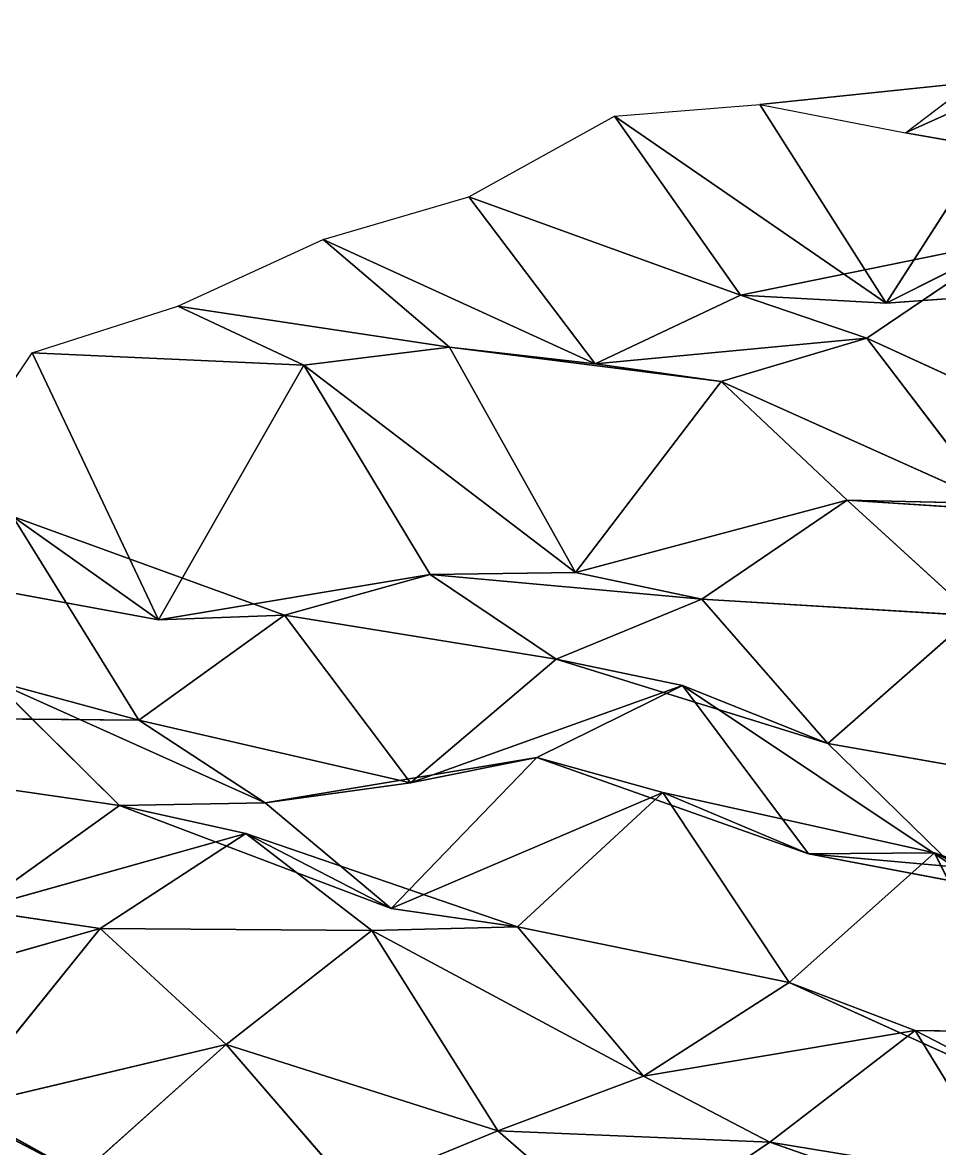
# Model space of a CAD drawing. Header units: metres. Extents: x -3703 to 431, y -1555 to 134.
# Drawn here: x -1463.3 to -1378.8, y -607.1 to -503.4 of the extents above; entities that cross this region are included whole.
import ezdxf

# ---------------------------------------------------------------- set-up
doc = ezdxf.new("R2010")
doc.units = ezdxf.units.M

msp = doc.modelspace()

# ---------------------------------------------------------------- linework, layer by layer
for p, q in [((-1381.89, -513.5542, -3175.4553), (-1368.4736, -503.39908, -3150.2305)), ((-1370.2626, -508.34976, -3216.9456), (-1395.3065, -510.9622, -3203.5303)), ((-1395.3065, -510.9622, -3203.5303), (-1370.2626, -508.34976, -3216.9456)), ((-1370.2626, -508.34976, -3216.9456), (-1383.679, -529.2611, -3239.7654)), ((-1383.679, -529.2611, -3239.7654), (-1370.2626, -508.34976, -3216.9456)), ((-1381.89, -513.5542, -3175.4553), (-1370.2626, -508.34976, -3216.9456)), ((-1370.2626, -508.34976, -3216.9456), (-1381.89, -513.5542, -3175.4553)), ((-1408.7229, -512.02234, -3230.7888), (-1395.3065, -510.9622, -3203.5303)), ((-1395.3065, -510.9622, -3203.5303), (-1381.89, -513.5542, -3175.4553)), ((-1395.3065, -510.9622, -3203.5303), (-1383.679, -529.2611, -3239.7654)), ((-1383.679, -529.2611, -3239.7654), (-1395.3065, -510.9622, -3203.5303)), ((-1422.1393, -519.4518, -3256.6228), (-1408.7229, -512.02234, -3230.7888)), ((-1383.679, -529.2611, -3239.7654), (-1408.7229, -512.02234, -3230.7888)), ((-1408.7229, -512.02234, -3230.7888), (-1397.0953, -528.52246, -3267.4258)), ((-1397.0953, -528.52246, -3267.4258), (-1408.7229, -512.02234, -3230.7888)), ((-1408.7229, -512.02234, -3230.7888), (-1383.679, -529.2611, -3239.7654)), ((-1356.8461, -517.98157, -3187.2966), (-1381.89, -513.5542, -3175.4553)), ((-1381.89, -513.5542, -3175.4553), (-1356.8461, -517.98157, -3187.2966)), ((-1435.5557, -523.3862, -3283.2388), (-1422.1393, -519.4518, -3256.6228)), ((-1397.0953, -528.52246, -3267.4258), (-1422.1393, -519.4518, -3256.6228)), ((-1422.1393, -519.4518, -3256.6228), (-1410.5117, -534.839, -3293.509)), ((-1410.5117, -534.839, -3293.509), (-1422.1393, -519.4518, -3256.6228)), ((-1422.1393, -519.4518, -3256.6228), (-1397.0953, -528.52246, -3267.4258)), ((-1448.972, -529.5177, -3309.363), (-1435.5557, -523.3862, -3283.2388)), ((-1410.5117, -534.839, -3293.509), (-1435.5557, -523.3862, -3283.2388)), ((-1435.5557, -523.3862, -3283.2388), (-1423.9281, -533.3052, -3321.3474)), ((-1423.9281, -533.3052, -3321.3474), (-1435.5557, -523.3862, -3283.2388)), ((-1435.5557, -523.3862, -3283.2388), (-1410.5117, -534.839, -3293.509)), ((-1372.0514, -523.4044, -3281.4014), (-1397.0953, -528.52246, -3267.4258)), ((-1397.0953, -528.52246, -3267.4258), (-1372.0514, -523.4044, -3281.4014)), ((-1372.0514, -523.4044, -3281.4014), (-1385.4678, -532.4834, -3306.867)), ((-1385.4678, -532.4834, -3306.867), (-1372.0514, -523.4044, -3281.4014)), ((-1383.679, -529.2611, -3239.7654), (-1372.0514, -523.4044, -3281.4014)), ((-1372.0514, -523.4044, -3281.4014), (-1383.679, -529.2611, -3239.7654)), ((-1358.635, -527.4487, -3253.0017), (-1383.679, -529.2611, -3239.7654)), ((-1383.679, -529.2611, -3239.7654), (-1358.635, -527.4487, -3253.0017)), ((-1397.0953, -528.52246, -3267.4258), (-1410.5117, -534.839, -3293.509)), ((-1410.5117, -534.839, -3293.509), (-1397.0953, -528.52246, -3267.4258)), ((-1383.679, -529.2611, -3239.7654), (-1397.0953, -528.52246, -3267.4258)), ((-1397.0953, -528.52246, -3267.4258), (-1383.679, -529.2611, -3239.7654)), ((-1397.0953, -528.52246, -3267.4258), (-1385.4678, -532.4834, -3306.867)), ((-1385.4678, -532.4834, -3306.867), (-1397.0953, -528.52246, -3267.4258)), ((-1462.3885, -533.8319, -3335.8936), (-1448.972, -529.5177, -3309.363)), ((-1423.9281, -533.3052, -3321.3474), (-1448.972, -529.5177, -3309.363)), ((-1448.972, -529.5177, -3309.363), (-1437.3446, -534.96594, -3348.4712)), ((-1437.3446, -534.96594, -3348.4712), (-1448.972, -529.5177, -3309.363)), ((-1448.972, -529.5177, -3309.363), (-1423.9281, -533.3052, -3321.3474)), ((-1385.4678, -532.4834, -3306.867), (-1410.5117, -534.839, -3293.509)), ((-1410.5117, -534.839, -3293.509), (-1385.4678, -532.4834, -3306.867)), ((-1385.4678, -532.4834, -3306.867), (-1398.8842, -536.46533, -3333.472)), ((-1398.8842, -536.46533, -3333.472), (-1385.4678, -532.4834, -3306.867)), ((-1360.4238, -543.9209, -3317.1406), (-1385.4678, -532.4834, -3306.867)), ((-1385.4678, -532.4834, -3306.867), (-1373.8402, -547.7113, -3343.7883)), ((-1373.8402, -547.7113, -3343.7883), (-1385.4678, -532.4834, -3306.867)), ((-1385.4678, -532.4834, -3306.867), (-1360.4238, -543.9209, -3317.1406)), ((-1475.8049, -553.8126, -3358.9214), (-1462.3885, -533.8319, -3335.8936)), ((-1437.3446, -534.96594, -3348.4712), (-1462.3885, -533.8319, -3335.8936)), ((-1462.3885, -533.8319, -3335.8936), (-1450.761, -558.4248, -3370.7214)), ((-1450.761, -558.4248, -3370.7214), (-1462.3885, -533.8319, -3335.8936)), ((-1462.3885, -533.8319, -3335.8936), (-1437.3446, -534.96594, -3348.4712)), ((-1423.9281, -533.3052, -3321.3474), (-1437.3446, -534.96594, -3348.4712)), ((-1437.3446, -534.96594, -3348.4712), (-1423.9281, -533.3052, -3321.3474)), ((-1410.5117, -534.839, -3293.509), (-1423.9281, -533.3052, -3321.3474)), ((-1398.8842, -536.46533, -3333.472), (-1423.9281, -533.3052, -3321.3474)), ((-1423.9281, -533.3052, -3321.3474), (-1410.5117, -534.839, -3293.509)), ((-1423.9281, -533.3052, -3321.3474), (-1412.3007, -554.0519, -3357.0347)), ((-1412.3007, -554.0519, -3357.0347), (-1423.9281, -533.3052, -3321.3474)), ((-1423.9281, -533.3052, -3321.3474), (-1398.8842, -536.46533, -3333.472)), ((-1437.3446, -534.96594, -3348.4712), (-1450.761, -558.4248, -3370.7214)), ((-1450.761, -558.4248, -3370.7214), (-1437.3446, -534.96594, -3348.4712)), ((-1412.3007, -554.0519, -3357.0347), (-1437.3446, -534.96594, -3348.4712)), ((-1437.3446, -534.96594, -3348.4712), (-1425.717, -554.2512, -3384.4858)), ((-1425.717, -554.2512, -3384.4858), (-1437.3446, -534.96594, -3348.4712)), ((-1437.3446, -534.96594, -3348.4712), (-1412.3007, -554.0519, -3357.0347)), ((-1410.5117, -534.839, -3293.509), (-1398.8842, -536.46533, -3333.472)), ((-1398.8842, -536.46533, -3333.472), (-1410.5117, -534.839, -3293.509)), ((-1398.8842, -536.46533, -3333.472), (-1412.3007, -554.0519, -3357.0347)), ((-1412.3007, -554.0519, -3357.0347), (-1398.8842, -536.46533, -3333.472)), ((-1373.8402, -547.7113, -3343.7883), (-1398.8842, -536.46533, -3333.472)), ((-1398.8842, -536.46533, -3333.472), (-1387.2567, -547.4137, -3371.3503)), ((-1387.2567, -547.4137, -3371.3503), (-1398.8842, -536.46533, -3333.472)), ((-1398.8842, -536.46533, -3333.472), (-1373.8402, -547.7113, -3343.7883)), ((-1387.2567, -547.4137, -3371.3503), (-1412.3007, -554.0519, -3357.0347)), ((-1412.3007, -554.0519, -3357.0347), (-1387.2567, -547.4137, -3371.3503)), ((-1387.2567, -547.4137, -3371.3503), (-1400.6731, -556.51636, -3396.8105)), ((-1400.6731, -556.51636, -3396.8105), (-1387.2567, -547.4137, -3371.3503)), ((-1373.8402, -547.7113, -3343.7883), (-1387.2567, -547.4137, -3371.3503)), ((-1362.2126, -549.00085, -3383.8267), (-1387.2567, -547.4137, -3371.3503)), ((-1387.2567, -547.4137, -3371.3503), (-1373.8402, -547.7113, -3343.7883)), ((-1387.2567, -547.4137, -3371.3503), (-1375.629, -558.0299, -3409.3032)), ((-1375.629, -558.0299, -3409.3032), (-1387.2567, -547.4137, -3371.3503)), ((-1387.2567, -547.4137, -3371.3503), (-1362.2126, -549.00085, -3383.8267)), ((-1450.761, -558.4248, -3370.7214), (-1464.1774, -548.89026, -3400.3486)), ((-1439.1334, -558.0038, -3411.142), (-1464.1774, -548.89026, -3400.3486)), ((-1464.1774, -548.89026, -3400.3486), (-1450.761, -558.4248, -3370.7214)), ((-1464.1774, -548.89026, -3400.3486), (-1452.5498, -567.6531, -3436.48)), ((-1452.5498, -567.6531, -3436.48), (-1464.1774, -548.89026, -3400.3486)), ((-1464.1774, -548.89026, -3400.3486), (-1439.1334, -558.0038, -3411.142)), ((-1450.761, -558.4248, -3370.7214), (-1475.8049, -553.8126, -3358.9214)), ((-1475.8049, -553.8126, -3358.9214), (-1450.761, -558.4248, -3370.7214)), ((-1425.717, -554.2512, -3384.4858), (-1450.761, -558.4248, -3370.7214)), ((-1450.761, -558.4248, -3370.7214), (-1425.717, -554.2512, -3384.4858)), ((-1425.717, -554.2512, -3384.4858), (-1439.1334, -558.0038, -3411.142)), ((-1439.1334, -558.0038, -3411.142), (-1425.717, -554.2512, -3384.4858)), ((-1412.3007, -554.0519, -3357.0347), (-1425.717, -554.2512, -3384.4858)), ((-1425.717, -554.2512, -3384.4858), (-1412.3007, -554.0519, -3357.0347)), ((-1400.6731, -556.51636, -3396.8105), (-1425.717, -554.2512, -3384.4858)), ((-1425.717, -554.2512, -3384.4858), (-1414.0895, -562.03516, -3423.0718)), ((-1414.0895, -562.03516, -3423.0718), (-1425.717, -554.2512, -3384.4858)), ((-1425.717, -554.2512, -3384.4858), (-1400.6731, -556.51636, -3396.8105)), ((-1412.3007, -554.0519, -3357.0347), (-1400.6731, -556.51636, -3396.8105)), ((-1400.6731, -556.51636, -3396.8105), (-1412.3007, -554.0519, -3357.0347)), ((-1400.6731, -556.51636, -3396.8105), (-1414.0895, -562.03516, -3423.0718)), ((-1414.0895, -562.03516, -3423.0718), (-1400.6731, -556.51636, -3396.8105)), ((-1375.629, -558.0299, -3409.3032), (-1400.6731, -556.51636, -3396.8105)), ((-1400.6731, -556.51636, -3396.8105), (-1389.0454, -569.80457, -3434.1658)), ((-1389.0454, -569.80457, -3434.1658), (-1400.6731, -556.51636, -3396.8105)), ((-1400.6731, -556.51636, -3396.8105), (-1375.629, -558.0299, -3409.3032)), ((-1439.1334, -558.0038, -3411.142), (-1452.5498, -567.6531, -3436.48)), ((-1452.5498, -567.6531, -3436.48), (-1439.1334, -558.0038, -3411.142)), ((-1450.761, -558.4248, -3370.7214), (-1439.1334, -558.0038, -3411.142)), ((-1439.1334, -558.0038, -3411.142), (-1450.761, -558.4248, -3370.7214)), ((-1414.0895, -562.03516, -3423.0718), (-1439.1334, -558.0038, -3411.142)), ((-1439.1334, -558.0038, -3411.142), (-1427.5059, -573.43604, -3448.018)), ((-1427.5059, -573.43604, -3448.018), (-1439.1334, -558.0038, -3411.142)), ((-1439.1334, -558.0038, -3411.142), (-1414.0895, -562.03516, -3423.0718)), ((-1375.629, -558.0299, -3409.3032), (-1389.0454, -569.80457, -3434.1658)), ((-1389.0454, -569.80457, -3434.1658), (-1375.629, -558.0299, -3409.3032)), ((-1414.0895, -562.03516, -3423.0718), (-1427.5059, -573.43604, -3448.018)), ((-1427.5059, -573.43604, -3448.018), (-1414.0895, -562.03516, -3423.0718)), ((-1389.0454, -569.80457, -3434.1658), (-1414.0895, -562.03516, -3423.0718)), ((-1414.0895, -562.03516, -3423.0718), (-1402.4618, -564.4614, -3462.856)), ((-1402.4618, -564.4614, -3462.856), (-1414.0895, -562.03516, -3423.0718)), ((-1414.0895, -562.03516, -3423.0718), (-1389.0454, -569.80457, -3434.1658)), ((-1452.5498, -567.6531, -3436.48), (-1465.9663, -564.0399, -3464.7832)), ((-1440.9224, -575.286, -3475.0999), (-1465.9663, -564.0399, -3464.7832)), ((-1465.9663, -564.0399, -3464.7832), (-1452.5498, -567.6531, -3436.48)), ((-1465.9663, -564.0399, -3464.7832), (-1454.3387, -575.53564, -3502.5396)), ((-1454.3387, -575.53564, -3502.5396), (-1465.9663, -564.0399, -3464.7832)), ((-1465.9663, -564.0399, -3464.7832), (-1440.9224, -575.286, -3475.0999)), ((-1402.4618, -564.4614, -3462.856), (-1427.5059, -573.43604, -3448.018)), ((-1427.5059, -573.43604, -3448.018), (-1402.4618, -564.4614, -3462.856)), ((-1402.4618, -564.4614, -3462.856), (-1415.8783, -571.1073, -3488.8652)), ((-1415.8783, -571.1073, -3488.8652), (-1402.4618, -564.4614, -3462.856)), ((-1389.0454, -569.80457, -3434.1658), (-1402.4618, -564.4614, -3462.856)), ((-1377.4178, -581.1786, -3471.9492), (-1402.4618, -564.4614, -3462.856)), ((-1402.4618, -564.4614, -3462.856), (-1389.0454, -569.80457, -3434.1658)), ((-1402.4618, -564.4614, -3462.856), (-1390.8344, -579.97974, -3499.7126)), ((-1390.8344, -579.97974, -3499.7126), (-1402.4618, -564.4614, -3462.856)), ((-1402.4618, -564.4614, -3462.856), (-1377.4178, -581.1786, -3471.9492)), ((-1452.5498, -567.6531, -3436.48), (-1477.5938, -567.4569, -3423.6926)), ((-1477.5938, -567.4569, -3423.6926), (-1452.5498, -567.6531, -3436.48)), ((-1427.5059, -573.43604, -3448.018), (-1452.5498, -567.6531, -3436.48)), ((-1452.5498, -567.6531, -3436.48), (-1440.9224, -575.286, -3475.0999)), ((-1440.9224, -575.286, -3475.0999), (-1452.5498, -567.6531, -3436.48)), ((-1452.5498, -567.6531, -3436.48), (-1427.5059, -573.43604, -3448.018)), ((-1364.0015, -574.2052, -3446.013), (-1389.0454, -569.80457, -3434.1658)), ((-1389.0454, -569.80457, -3434.1658), (-1377.4178, -581.1786, -3471.9492)), ((-1377.4178, -581.1786, -3471.9492), (-1389.0454, -569.80457, -3434.1658)), ((-1389.0454, -569.80457, -3434.1658), (-1364.0015, -574.2052, -3446.013)), ((-1415.8783, -571.1073, -3488.8652), (-1440.9224, -575.286, -3475.0999)), ((-1440.9224, -575.286, -3475.0999), (-1415.8783, -571.1073, -3488.8652)), ((-1415.8783, -571.1073, -3488.8652), (-1429.2947, -585.0166, -3513.2507)), ((-1429.2947, -585.0166, -3513.2507), (-1415.8783, -571.1073, -3488.8652)), ((-1427.5059, -573.43604, -3448.018), (-1415.8783, -571.1073, -3488.8652)), ((-1415.8783, -571.1073, -3488.8652), (-1427.5059, -573.43604, -3448.018)), ((-1390.8344, -579.97974, -3499.7126), (-1415.8783, -571.1073, -3488.8652)), ((-1415.8783, -571.1073, -3488.8652), (-1404.2507, -574.3345, -3528.4705)), ((-1404.2507, -574.3345, -3528.4705), (-1415.8783, -571.1073, -3488.8652)), ((-1415.8783, -571.1073, -3488.8652), (-1390.8344, -579.97974, -3499.7126)), ((-1454.3387, -575.53564, -3502.5396), (-1479.3827, -571.91113, -3490.5188)), ((-1479.3827, -571.91113, -3490.5188), (-1454.3387, -575.53564, -3502.5396)), ((-1427.5059, -573.43604, -3448.018), (-1440.9224, -575.286, -3475.0999)), ((-1440.9224, -575.286, -3475.0999), (-1427.5059, -573.43604, -3448.018)), ((-1404.2507, -574.3345, -3528.4705), (-1429.2947, -585.0166, -3513.2507)), ((-1429.2947, -585.0166, -3513.2507), (-1404.2507, -574.3345, -3528.4705)), ((-1404.2507, -574.3345, -3528.4705), (-1417.6671, -586.7075, -3553.1992)), ((-1417.6671, -586.7075, -3553.1992), (-1404.2507, -574.3345, -3528.4705)), ((-1390.8344, -579.97974, -3499.7126), (-1404.2507, -574.3345, -3528.4705)), ((-1379.2068, -579.8782, -3540.062), (-1404.2507, -574.3345, -3528.4705)), ((-1404.2507, -574.3345, -3528.4705), (-1390.8344, -579.97974, -3499.7126)), ((-1404.2507, -574.3345, -3528.4705), (-1392.6232, -591.8313, -3564.8848)), ((-1392.6232, -591.8313, -3564.8848), (-1404.2507, -574.3345, -3528.4705)), ((-1404.2507, -574.3345, -3528.4705), (-1379.2068, -579.8782, -3540.062)), ((-1454.3387, -575.53564, -3502.5396), (-1467.7551, -585.12805, -3527.89)), ((-1467.7551, -585.12805, -3527.89), (-1454.3387, -575.53564, -3502.5396)), ((-1440.9224, -575.286, -3475.0999), (-1454.3387, -575.53564, -3502.5396)), ((-1454.3387, -575.53564, -3502.5396), (-1440.9224, -575.286, -3475.0999)), ((-1429.2947, -585.0166, -3513.2507), (-1454.3387, -575.53564, -3502.5396)), ((-1454.3387, -575.53564, -3502.5396), (-1442.711, -578.10156, -3542.2922)), ((-1442.711, -578.10156, -3542.2922), (-1454.3387, -575.53564, -3502.5396)), ((-1454.3387, -575.53564, -3502.5396), (-1429.2947, -585.0166, -3513.2507)), ((-1440.9224, -575.286, -3475.0999), (-1429.2947, -585.0166, -3513.2507)), ((-1429.2947, -585.0166, -3513.2507), (-1440.9224, -575.286, -3475.0999)), ((-1442.711, -578.10156, -3542.2922), (-1467.7551, -585.12805, -3527.89)), ((-1467.7551, -585.12805, -3527.89), (-1442.711, -578.10156, -3542.2922)), ((-1442.711, -578.10156, -3542.2922), (-1456.1274, -586.871, -3567.827)), ((-1456.1274, -586.871, -3567.827), (-1442.711, -578.10156, -3542.2922)), ((-1429.2947, -585.0166, -3513.2507), (-1442.711, -578.10156, -3542.2922)), ((-1417.6671, -586.7075, -3553.1992), (-1442.711, -578.10156, -3542.2922)), ((-1442.711, -578.10156, -3542.2922), (-1429.2947, -585.0166, -3513.2507)), ((-1442.711, -578.10156, -3542.2922), (-1431.0835, -587.0521, -3580.6177)), ((-1431.0835, -587.0521, -3580.6177), (-1442.711, -578.10156, -3542.2922)), ((-1442.711, -578.10156, -3542.2922), (-1417.6671, -586.7075, -3553.1992)), ((-1379.2068, -579.8782, -3540.062), (-1392.6232, -591.8313, -3564.8848)), ((-1392.6232, -591.8313, -3564.8848), (-1379.2068, -579.8782, -3540.062)), ((-1390.8344, -579.97974, -3499.7126), (-1379.2068, -579.8782, -3540.062)), ((-1379.2068, -579.8782, -3540.062), (-1390.8344, -579.97974, -3499.7126)), ((-1377.4178, -581.1786, -3471.9492), (-1390.8344, -579.97974, -3499.7126)), ((-1365.7904, -584.70557, -3511.487), (-1390.8344, -579.97974, -3499.7126)), ((-1390.8344, -579.97974, -3499.7126), (-1377.4178, -581.1786, -3471.9492)), ((-1390.8344, -579.97974, -3499.7126), (-1365.7904, -584.70557, -3511.487)), ((-1365.7904, -584.70557, -3511.487), (-1379.2068, -579.8782, -3540.062)), ((-1354.1628, -592.44507, -3550.0833), (-1379.2068, -579.8782, -3540.062)), ((-1379.2068, -579.8782, -3540.062), (-1365.7904, -584.70557, -3511.487)), ((-1379.2068, -579.8782, -3540.062), (-1367.5792, -603.19775, -3575.1743)), ((-1367.5792, -603.19775, -3575.1743), (-1379.2068, -579.8782, -3540.062)), ((-1379.2068, -579.8782, -3540.062), (-1354.1628, -592.44507, -3550.0833)), ((-1467.7551, -585.12805, -3527.89), (-1456.1274, -586.871, -3567.827)), ((-1456.1274, -586.871, -3567.827), (-1467.7551, -585.12805, -3527.89)), ((-1429.2947, -585.0166, -3513.2507), (-1417.6671, -586.7075, -3553.1992)), ((-1417.6671, -586.7075, -3553.1992), (-1429.2947, -585.0166, -3513.2507)), ((-1456.1274, -586.871, -3567.827), (-1481.1715, -593.973, -3553.4077)), ((-1481.1715, -593.973, -3553.4077), (-1456.1274, -586.871, -3567.827)), ((-1456.1274, -586.871, -3567.827), (-1469.5438, -603.48303, -3591.6077)), ((-1469.5438, -603.48303, -3591.6077), (-1456.1274, -586.871, -3567.827)), ((-1431.0835, -587.0521, -3580.6177), (-1456.1274, -586.871, -3567.827)), ((-1456.1274, -586.871, -3567.827), (-1444.4999, -597.5419, -3605.7673)), ((-1444.4999, -597.5419, -3605.7673), (-1456.1274, -586.871, -3567.827)), ((-1456.1274, -586.871, -3567.827), (-1431.0835, -587.0521, -3580.6177)), ((-1431.0835, -587.0521, -3580.6177), (-1444.4999, -597.5419, -3605.7673)), ((-1444.4999, -597.5419, -3605.7673), (-1431.0835, -587.0521, -3580.6177)), ((-1417.6671, -586.7075, -3553.1992), (-1431.0835, -587.0521, -3580.6177)), ((-1431.0835, -587.0521, -3580.6177), (-1417.6671, -586.7075, -3553.1992)), ((-1406.0396, -600.4592, -3590.451), (-1431.0835, -587.0521, -3580.6177)), ((-1431.0835, -587.0521, -3580.6177), (-1419.4559, -605.5071, -3616.8176)), ((-1419.4559, -605.5071, -3616.8176), (-1431.0835, -587.0521, -3580.6177)), ((-1431.0835, -587.0521, -3580.6177), (-1406.0396, -600.4592, -3590.451)), ((-1392.6232, -591.8313, -3564.8848), (-1417.6671, -586.7075, -3553.1992)), ((-1417.6671, -586.7075, -3553.1992), (-1406.0396, -600.4592, -3590.451)), ((-1406.0396, -600.4592, -3590.451), (-1417.6671, -586.7075, -3553.1992)), ((-1417.6671, -586.7075, -3553.1992), (-1392.6232, -591.8313, -3564.8848)), ((-1392.6232, -591.8313, -3564.8848), (-1406.0396, -600.4592, -3590.451)), ((-1406.0396, -600.4592, -3590.451), (-1392.6232, -591.8313, -3564.8848)), ((-1367.5792, -603.19775, -3575.1743), (-1392.6232, -591.8313, -3564.8848)), ((-1392.6232, -591.8313, -3564.8848), (-1380.9956, -596.239, -3604.2258)), ((-1380.9956, -596.239, -3604.2258), (-1392.6232, -591.8313, -3564.8848)), ((-1392.6232, -591.8313, -3564.8848), (-1367.5792, -603.19775, -3575.1743)), ((-1457.9164, -609.5299, -3630.5825), (-1482.9603, -595.6753, -3620.849)), ((-1482.9603, -595.6753, -3620.849), (-1457.9164, -609.5299, -3630.5825)), ((-1380.9956, -596.239, -3604.2258), (-1406.0396, -600.4592, -3590.451)), ((-1406.0396, -600.4592, -3590.451), (-1380.9956, -596.239, -3604.2258)), ((-1380.9956, -596.239, -3604.2258), (-1394.412, -606.5238, -3629.4214)), ((-1394.412, -606.5238, -3629.4214), (-1380.9956, -596.239, -3604.2258)), ((-1367.5792, -603.19775, -3575.1743), (-1380.9956, -596.239, -3604.2258)), ((-1355.9517, -596.68933, -3616.9563), (-1380.9956, -596.239, -3604.2258)), ((-1380.9956, -596.239, -3604.2258), (-1367.5792, -603.19775, -3575.1743)), ((-1380.9956, -596.239, -3604.2258), (-1369.368, -615.2914, -3640.2922)), ((-1369.368, -615.2914, -3640.2922), (-1380.9956, -596.239, -3604.2258)), ((-1380.9956, -596.239, -3604.2258), (-1355.9517, -596.68933, -3616.9563)), ((-1444.4999, -597.5419, -3605.7673), (-1469.5438, -603.48303, -3591.6077)), ((-1469.5438, -603.48303, -3591.6077), (-1444.4999, -597.5419, -3605.7673)), ((-1444.4999, -597.5419, -3605.7673), (-1457.9164, -609.5299, -3630.5825)), ((-1457.9164, -609.5299, -3630.5825), (-1444.4999, -597.5419, -3605.7673)), ((-1419.4559, -605.5071, -3616.8176), (-1444.4999, -597.5419, -3605.7673)), ((-1444.4999, -597.5419, -3605.7673), (-1432.8724, -610.9778, -3643.0898)), ((-1432.8724, -610.9778, -3643.0898), (-1444.4999, -597.5419, -3605.7673)), ((-1444.4999, -597.5419, -3605.7673), (-1419.4559, -605.5071, -3616.8176)), ((-1406.0396, -600.4592, -3590.451), (-1419.4559, -605.5071, -3616.8176)), ((-1419.4559, -605.5071, -3616.8176), (-1406.0396, -600.4592, -3590.451)), ((-1406.0396, -600.4592, -3590.451), (-1394.412, -606.5238, -3629.4214)), ((-1394.412, -606.5238, -3629.4214), (-1406.0396, -600.4592, -3590.451)), ((-1469.5438, -603.48303, -3591.6077), (-1457.9164, -609.5299, -3630.5825)), ((-1457.9164, -609.5299, -3630.5825), (-1469.5438, -603.48303, -3591.6077)), ((-1419.4559, -605.5071, -3616.8176), (-1432.8724, -610.9778, -3643.0898)), ((-1432.8724, -610.9778, -3643.0898), (-1419.4559, -605.5071, -3616.8176)), ((-1394.412, -606.5238, -3629.4214), (-1419.4559, -605.5071, -3616.8176)), ((-1419.4559, -605.5071, -3616.8176), (-1407.8285, -615.6216, -3654.8828)), ((-1407.8285, -615.6216, -3654.8828), (-1419.4559, -605.5071, -3616.8176)), ((-1419.4559, -605.5071, -3616.8176), (-1394.412, -606.5238, -3629.4214)), ((-1394.412, -606.5238, -3629.4214), (-1407.8285, -615.6216, -3654.8828)), ((-1407.8285, -615.6216, -3654.8828), (-1394.412, -606.5238, -3629.4214)), ((-1369.368, -615.2914, -3640.2922), (-1394.412, -606.5238, -3629.4214)), ((-1394.412, -606.5238, -3629.4214), (-1382.7845, -608.432, -3669.3215)), ((-1382.7845, -608.432, -3669.3215), (-1394.412, -606.5238, -3629.4214)), ((-1394.412, -606.5238, -3629.4214), (-1369.368, -615.2914, -3640.2922))]:
    msp.add_line(p, q)
for points in [[(-1368.4736, -503.39908, -3150.2305), (-1356.8461, -517.98157, -3187.2966), (-1381.89, -513.5542, -3175.4553), (-1381.8899, -513.5541, -3175.4553)], [(-1383.679, -529.2611, -3239.7654), (-1395.3065, -510.9622, -3203.5303), (-1370.2626, -508.34976, -3216.9456), (-1370.2625, -508.34967, -3216.9456)], [(-1381.89, -513.5542, -3175.4553), (-1370.2626, -508.34976, -3216.9456), (-1395.3065, -510.9622, -3203.5303), (-1395.3064, -510.9621, -3203.5303)], [(-1370.2626, -508.34976, -3216.9456), (-1358.635, -527.4487, -3253.0017), (-1383.679, -529.2611, -3239.7654), (-1383.6788, -529.261, -3239.7654)], [(-1370.2626, -508.34976, -3216.9456), (-1381.89, -513.5542, -3175.4553), (-1356.8461, -517.98157, -3187.2966), (-1356.846, -517.98145, -3187.2966)], [(-1395.3065, -510.9622, -3203.5303), (-1383.679, -529.2611, -3239.7654), (-1408.7229, -512.02234, -3230.7888), (-1408.7228, -512.0222, -3230.7888)], [(-1408.7229, -512.02234, -3230.7888), (-1397.0953, -528.52246, -3267.4258), (-1422.1393, -519.4518, -3256.6228), (-1422.1392, -519.45166, -3256.6228)], [(-1397.0953, -528.52246, -3267.4258), (-1408.7229, -512.02234, -3230.7888), (-1383.679, -529.2611, -3239.7654), (-1383.6788, -529.261, -3239.7654)], [(-1422.1393, -519.4518, -3256.6228), (-1410.5117, -534.839, -3293.509), (-1435.5557, -523.3862, -3283.2388), (-1435.5555, -523.3861, -3283.2388)], [(-1410.5117, -534.839, -3293.509), (-1422.1393, -519.4518, -3256.6228), (-1397.0953, -528.52246, -3267.4258), (-1397.0952, -528.52234, -3267.4258)], [(-1435.5557, -523.3862, -3283.2388), (-1423.9281, -533.3052, -3321.3474), (-1448.972, -529.5177, -3309.363), (-1448.9719, -529.5176, -3309.363)], [(-1423.9281, -533.3052, -3321.3474), (-1435.5557, -523.3862, -3283.2388), (-1410.5117, -534.839, -3293.509), (-1410.5116, -534.83887, -3293.509)], [(-1385.4678, -532.4834, -3306.867), (-1397.0953, -528.52246, -3267.4258), (-1372.0514, -523.4044, -3281.4014), (-1372.0513, -523.4043, -3281.4014)], [(-1383.679, -529.2611, -3239.7654), (-1372.0514, -523.4044, -3281.4014), (-1397.0953, -528.52246, -3267.4258), (-1397.0952, -528.52234, -3267.4258)], [(-1372.0514, -523.4044, -3281.4014), (-1360.4238, -543.9209, -3317.1406), (-1385.4678, -532.4834, -3306.867), (-1385.4677, -532.4833, -3306.867)], [(-1372.0514, -523.4044, -3281.4014), (-1383.679, -529.2611, -3239.7654), (-1358.635, -527.4487, -3253.0017), (-1358.6349, -527.4486, -3253.0017)], [(-1397.0953, -528.52246, -3267.4258), (-1385.4678, -532.4834, -3306.867), (-1410.5117, -534.839, -3293.509), (-1410.5116, -534.83887, -3293.509)], [(-1448.972, -529.5177, -3309.363), (-1437.3446, -534.96594, -3348.4712), (-1462.3885, -533.8319, -3335.8936), (-1462.3884, -533.8318, -3335.8936)], [(-1437.3446, -534.96594, -3348.4712), (-1448.972, -529.5177, -3309.363), (-1423.9281, -533.3052, -3321.3474), (-1423.928, -533.30505, -3321.3474)], [(-1398.8842, -536.46533, -3333.472), (-1410.5117, -534.839, -3293.509), (-1385.4678, -532.4834, -3306.867), (-1385.4677, -532.4833, -3306.867)], [(-1385.4678, -532.4834, -3306.867), (-1373.8402, -547.7113, -3343.7883), (-1398.8842, -536.46533, -3333.472), (-1398.884, -536.4652, -3333.472)], [(-1373.8402, -547.7113, -3343.7883), (-1385.4678, -532.4834, -3306.867), (-1360.4238, -543.9209, -3317.1406), (-1360.4237, -543.9208, -3317.1406)], [(-1462.3885, -533.8319, -3335.8936), (-1450.761, -558.4248, -3370.7214), (-1475.8049, -553.8126, -3358.9214), (-1475.8048, -553.8125, -3358.9214)], [(-1450.761, -558.4248, -3370.7214), (-1462.3885, -533.8319, -3335.8936), (-1437.3446, -534.96594, -3348.4712), (-1437.3445, -534.9658, -3348.4712)], [(-1423.9281, -533.3052, -3321.3474), (-1412.3007, -554.0519, -3357.0347), (-1437.3446, -534.96594, -3348.4712), (-1437.3445, -534.9658, -3348.4712)], [(-1410.5117, -534.839, -3293.509), (-1398.8842, -536.46533, -3333.472), (-1423.9281, -533.3052, -3321.3474), (-1423.928, -533.30505, -3321.3474)], [(-1412.3007, -554.0519, -3357.0347), (-1423.9281, -533.3052, -3321.3474), (-1398.8842, -536.46533, -3333.472), (-1398.884, -536.4652, -3333.472)], [(-1437.3446, -534.96594, -3348.4712), (-1425.717, -554.2512, -3384.4858), (-1450.761, -558.4248, -3370.7214), (-1450.7609, -558.4247, -3370.7214)], [(-1425.717, -554.2512, -3384.4858), (-1437.3446, -534.96594, -3348.4712), (-1412.3007, -554.0519, -3357.0347), (-1412.3005, -554.05176, -3357.0347)], [(-1398.8842, -536.46533, -3333.472), (-1387.2567, -547.4137, -3371.3503), (-1412.3007, -554.0519, -3357.0347), (-1412.3005, -554.05176, -3357.0347)], [(-1387.2567, -547.4137, -3371.3503), (-1398.8842, -536.46533, -3333.472), (-1373.8402, -547.7113, -3343.7883), (-1373.8401, -547.7112, -3343.7883)], [(-1400.6731, -556.51636, -3396.8105), (-1412.3007, -554.0519, -3357.0347), (-1387.2567, -547.4137, -3371.3503), (-1387.2566, -547.4136, -3371.3503)], [(-1387.2567, -547.4137, -3371.3503), (-1375.629, -558.0299, -3409.3032), (-1400.6731, -556.51636, -3396.8105), (-1400.673, -556.51624, -3396.8105)], [(-1373.8402, -547.7113, -3343.7883), (-1362.2126, -549.00085, -3383.8267), (-1387.2567, -547.4137, -3371.3503), (-1387.2566, -547.4136, -3371.3503)], [(-1375.629, -558.0299, -3409.3032), (-1387.2567, -547.4137, -3371.3503), (-1362.2126, -549.00085, -3383.8267), (-1362.2125, -549.00073, -3383.8267)], [(-1464.1774, -548.89026, -3400.3486), (-1452.5498, -567.6531, -3436.48), (-1477.5938, -567.4569, -3423.6926), (-1477.5936, -567.4568, -3423.6926)], [(-1464.1774, -548.89026, -3400.3486), (-1475.8049, -553.8126, -3358.9214), (-1450.761, -558.4248, -3370.7214), (-1450.7609, -558.4247, -3370.7214)], [(-1450.761, -558.4248, -3370.7214), (-1439.1334, -558.0038, -3411.142), (-1464.1774, -548.89026, -3400.3486), (-1464.1772, -548.89014, -3400.3486)], [(-1452.5498, -567.6531, -3436.48), (-1464.1774, -548.89026, -3400.3486), (-1439.1334, -558.0038, -3411.142), (-1439.1333, -558.00366, -3411.142)], [(-1439.1334, -558.0038, -3411.142), (-1450.761, -558.4248, -3370.7214), (-1425.717, -554.2512, -3384.4858), (-1425.7169, -554.2511, -3384.4858)], [(-1425.717, -554.2512, -3384.4858), (-1414.0895, -562.03516, -3423.0718), (-1439.1334, -558.0038, -3411.142), (-1439.1333, -558.00366, -3411.142)], [(-1412.3007, -554.0519, -3357.0347), (-1400.6731, -556.51636, -3396.8105), (-1425.717, -554.2512, -3384.4858), (-1425.7169, -554.2511, -3384.4858)], [(-1414.0895, -562.03516, -3423.0718), (-1425.717, -554.2512, -3384.4858), (-1400.6731, -556.51636, -3396.8105), (-1400.673, -556.51624, -3396.8105)], [(-1400.6731, -556.51636, -3396.8105), (-1389.0454, -569.80457, -3434.1658), (-1414.0895, -562.03516, -3423.0718), (-1414.0894, -562.03503, -3423.0718)], [(-1389.0454, -569.80457, -3434.1658), (-1400.6731, -556.51636, -3396.8105), (-1375.629, -558.0299, -3409.3032), (-1375.6289, -558.0298, -3409.3032)], [(-1439.1334, -558.0038, -3411.142), (-1427.5059, -573.43604, -3448.018), (-1452.5498, -567.6531, -3436.48), (-1452.5497, -567.65295, -3436.48)], [(-1427.5059, -573.43604, -3448.018), (-1439.1334, -558.0038, -3411.142), (-1414.0895, -562.03516, -3423.0718), (-1414.0894, -562.03503, -3423.0718)], [(-1375.629, -558.0299, -3409.3032), (-1364.0015, -574.2052, -3446.013), (-1389.0454, -569.80457, -3434.1658), (-1389.0453, -569.80444, -3434.1658)], [(-1414.0895, -562.03516, -3423.0718), (-1402.4618, -564.4614, -3462.856), (-1427.5059, -573.43604, -3448.018), (-1427.5057, -573.4359, -3448.018)], [(-1402.4618, -564.4614, -3462.856), (-1414.0895, -562.03516, -3423.0718), (-1389.0454, -569.80457, -3434.1658), (-1389.0453, -569.80444, -3434.1658)], [(-1465.9663, -564.0399, -3464.7832), (-1454.3387, -575.53564, -3502.5396), (-1479.3827, -571.91113, -3490.5188), (-1479.3826, -571.911, -3490.5188)], [(-1465.9663, -564.0399, -3464.7832), (-1477.5938, -567.4569, -3423.6926), (-1452.5498, -567.6531, -3436.48), (-1452.5497, -567.65295, -3436.48)], [(-1452.5498, -567.6531, -3436.48), (-1440.9224, -575.286, -3475.0999), (-1465.9663, -564.0399, -3464.7832), (-1465.9662, -564.0398, -3464.7832)], [(-1454.3387, -575.53564, -3502.5396), (-1465.9663, -564.0399, -3464.7832), (-1440.9224, -575.286, -3475.0999), (-1440.9222, -575.2859, -3475.0999)], [(-1415.8783, -571.1073, -3488.8652), (-1427.5059, -573.43604, -3448.018), (-1402.4618, -564.4614, -3462.856), (-1402.4617, -564.4613, -3462.856)], [(-1402.4618, -564.4614, -3462.856), (-1390.8344, -579.97974, -3499.7126), (-1415.8783, -571.1073, -3488.8652), (-1415.8782, -571.1072, -3488.8652)], [(-1389.0454, -569.80457, -3434.1658), (-1377.4178, -581.1786, -3471.9492), (-1402.4618, -564.4614, -3462.856), (-1402.4617, -564.4613, -3462.856)], [(-1390.8344, -579.97974, -3499.7126), (-1402.4618, -564.4614, -3462.856), (-1377.4178, -581.1786, -3471.9492), (-1377.4177, -581.17847, -3471.9492)], [(-1440.9224, -575.286, -3475.0999), (-1452.5498, -567.6531, -3436.48), (-1427.5059, -573.43604, -3448.018), (-1427.5057, -573.4359, -3448.018)], [(-1377.4178, -581.1786, -3471.9492), (-1389.0454, -569.80457, -3434.1658), (-1364.0015, -574.2052, -3446.013), (-1364.0013, -574.2051, -3446.013)], [(-1429.2947, -585.0166, -3513.2507), (-1440.9224, -575.286, -3475.0999), (-1415.8783, -571.1073, -3488.8652), (-1415.8782, -571.1072, -3488.8652)], [(-1427.5059, -573.43604, -3448.018), (-1415.8783, -571.1073, -3488.8652), (-1440.9224, -575.286, -3475.0999), (-1440.9222, -575.2859, -3475.0999)], [(-1415.8783, -571.1073, -3488.8652), (-1404.2507, -574.3345, -3528.4705), (-1429.2947, -585.0166, -3513.2507), (-1429.2946, -585.0165, -3513.2507)], [(-1404.2507, -574.3345, -3528.4705), (-1415.8783, -571.1073, -3488.8652), (-1390.8344, -579.97974, -3499.7126), (-1390.8342, -579.9796, -3499.7126)], [(-1467.7551, -585.12805, -3527.89), (-1479.3827, -571.91113, -3490.5188), (-1454.3387, -575.53564, -3502.5396), (-1454.3386, -575.5355, -3502.5396)], [(-1417.6671, -586.7075, -3553.1992), (-1429.2947, -585.0166, -3513.2507), (-1404.2507, -574.3345, -3528.4705), (-1404.2506, -574.33435, -3528.4705)], [(-1404.2507, -574.3345, -3528.4705), (-1392.6232, -591.8313, -3564.8848), (-1417.6671, -586.7075, -3553.1992), (-1417.667, -586.7074, -3553.1992)], [(-1390.8344, -579.97974, -3499.7126), (-1379.2068, -579.8782, -3540.062), (-1404.2507, -574.3345, -3528.4705), (-1404.2506, -574.33435, -3528.4705)], [(-1392.6232, -591.8313, -3564.8848), (-1404.2507, -574.3345, -3528.4705), (-1379.2068, -579.8782, -3540.062), (-1379.2067, -579.87805, -3540.062)], [(-1454.3387, -575.53564, -3502.5396), (-1442.711, -578.10156, -3542.2922), (-1467.7551, -585.12805, -3527.89), (-1467.755, -585.1279, -3527.89)], [(-1440.9224, -575.286, -3475.0999), (-1429.2947, -585.0166, -3513.2507), (-1454.3387, -575.53564, -3502.5396), (-1454.3386, -575.5355, -3502.5396)], [(-1442.711, -578.10156, -3542.2922), (-1454.3387, -575.53564, -3502.5396), (-1429.2947, -585.0166, -3513.2507), (-1429.2946, -585.0165, -3513.2507)], [(-1456.1274, -586.871, -3567.827), (-1467.7551, -585.12805, -3527.89), (-1442.711, -578.10156, -3542.2922), (-1442.7109, -578.10144, -3542.2922)], [(-1442.711, -578.10156, -3542.2922), (-1431.0835, -587.0521, -3580.6177), (-1456.1274, -586.871, -3567.827), (-1456.1273, -586.87085, -3567.827)], [(-1429.2947, -585.0166, -3513.2507), (-1417.6671, -586.7075, -3553.1992), (-1442.711, -578.10156, -3542.2922), (-1442.7109, -578.10144, -3542.2922)], [(-1431.0835, -587.0521, -3580.6177), (-1442.711, -578.10156, -3542.2922), (-1417.6671, -586.7075, -3553.1992), (-1417.667, -586.7074, -3553.1992)], [(-1379.2068, -579.8782, -3540.062), (-1367.5792, -603.19775, -3575.1743), (-1392.6232, -591.8313, -3564.8848), (-1392.623, -591.8312, -3564.8848)], [(-1379.2068, -579.8782, -3540.062), (-1390.8344, -579.97974, -3499.7126), (-1365.7904, -584.70557, -3511.487), (-1365.7903, -584.70544, -3511.487)], [(-1377.4178, -581.1786, -3471.9492), (-1365.7904, -584.70557, -3511.487), (-1390.8344, -579.97974, -3499.7126), (-1390.8342, -579.9796, -3499.7126)], [(-1365.7904, -584.70557, -3511.487), (-1354.1628, -592.44507, -3550.0833), (-1379.2068, -579.8782, -3540.062), (-1379.2067, -579.87805, -3540.062)], [(-1367.5792, -603.19775, -3575.1743), (-1379.2068, -579.8782, -3540.062), (-1354.1628, -592.44507, -3550.0833), (-1354.1627, -592.44495, -3550.0833)], [(-1467.7551, -585.12805, -3527.89), (-1456.1274, -586.871, -3567.827), (-1481.1715, -593.973, -3553.4077), (-1481.1714, -593.9729, -3553.4077)], [(-1469.5438, -603.48303, -3591.6077), (-1481.1715, -593.973, -3553.4077), (-1456.1274, -586.871, -3567.827), (-1456.1273, -586.87085, -3567.827)], [(-1456.1274, -586.871, -3567.827), (-1444.4999, -597.5419, -3605.7673), (-1469.5438, -603.48303, -3591.6077), (-1469.5437, -603.4829, -3591.6077)], [(-1444.4999, -597.5419, -3605.7673), (-1456.1274, -586.871, -3567.827), (-1431.0835, -587.0521, -3580.6177), (-1431.0834, -587.052, -3580.6177)], [(-1431.0835, -587.0521, -3580.6177), (-1419.4559, -605.5071, -3616.8176), (-1444.4999, -597.5419, -3605.7673), (-1444.4998, -597.54175, -3605.7673)], [(-1417.6671, -586.7075, -3553.1992), (-1406.0396, -600.4592, -3590.451), (-1431.0835, -587.0521, -3580.6177), (-1431.0834, -587.052, -3580.6177)], [(-1419.4559, -605.5071, -3616.8176), (-1431.0835, -587.0521, -3580.6177), (-1406.0396, -600.4592, -3590.451), (-1406.0394, -600.4591, -3590.451)], [(-1406.0396, -600.4592, -3590.451), (-1417.6671, -586.7075, -3553.1992), (-1392.6232, -591.8313, -3564.8848), (-1392.623, -591.8312, -3564.8848)], [(-1392.6232, -591.8313, -3564.8848), (-1380.9956, -596.239, -3604.2258), (-1406.0396, -600.4592, -3590.451), (-1406.0394, -600.4591, -3590.451)], [(-1380.9956, -596.239, -3604.2258), (-1392.6232, -591.8313, -3564.8848), (-1367.5792, -603.19775, -3575.1743), (-1367.5791, -603.19763, -3575.1743)], [(-1469.5438, -603.48303, -3591.6077), (-1457.9164, -609.5299, -3630.5825), (-1482.9603, -595.6753, -3620.849), (-1482.9602, -595.6752, -3620.849)], [(-1471.3328, -607.7174, -3658.4832), (-1482.9603, -595.6753, -3620.849), (-1457.9164, -609.5299, -3630.5825), (-1457.9163, -609.5298, -3630.5825)], [(-1394.412, -606.5238, -3629.4214), (-1406.0396, -600.4592, -3590.451), (-1380.9956, -596.239, -3604.2258), (-1380.9955, -596.2389, -3604.2258)], [(-1380.9956, -596.239, -3604.2258), (-1369.368, -615.2914, -3640.2922), (-1394.412, -606.5238, -3629.4214), (-1394.4119, -606.5237, -3629.4214)], [(-1367.5792, -603.19775, -3575.1743), (-1355.9517, -596.68933, -3616.9563), (-1380.9956, -596.239, -3604.2258), (-1380.9955, -596.2389, -3604.2258)], [(-1369.368, -615.2914, -3640.2922), (-1380.9956, -596.239, -3604.2258), (-1355.9517, -596.68933, -3616.9563), (-1355.9515, -596.6892, -3616.9563)], [(-1457.9164, -609.5299, -3630.5825), (-1469.5438, -603.48303, -3591.6077), (-1444.4999, -597.5419, -3605.7673), (-1444.4998, -597.54175, -3605.7673)], [(-1444.4999, -597.5419, -3605.7673), (-1432.8724, -610.9778, -3643.0898), (-1457.9164, -609.5299, -3630.5825), (-1457.9163, -609.5298, -3630.5825)], [(-1432.8724, -610.9778, -3643.0898), (-1444.4999, -597.5419, -3605.7673), (-1419.4559, -605.5071, -3616.8176), (-1419.4558, -605.50696, -3616.8176)], [(-1406.0396, -600.4592, -3590.451), (-1394.412, -606.5238, -3629.4214), (-1419.4559, -605.5071, -3616.8176), (-1419.4558, -605.50696, -3616.8176)], [(-1419.4559, -605.5071, -3616.8176), (-1407.8285, -615.6216, -3654.8828), (-1432.8724, -610.9778, -3643.0898), (-1432.8723, -610.97766, -3643.0898)], [(-1407.8285, -615.6216, -3654.8828), (-1419.4559, -605.5071, -3616.8176), (-1394.412, -606.5238, -3629.4214), (-1394.4119, -606.5237, -3629.4214)], [(-1394.412, -606.5238, -3629.4214), (-1382.7845, -608.432, -3669.3215), (-1407.8285, -615.6216, -3654.8828), (-1407.8284, -615.62146, -3654.8828)], [(-1382.7845, -608.432, -3669.3215), (-1394.412, -606.5238, -3629.4214), (-1369.368, -615.2914, -3640.2922), (-1369.3679, -615.29126, -3640.2922)]]:
    msp.add_3dface(points)

doc.saveas('drawing.dxf')
